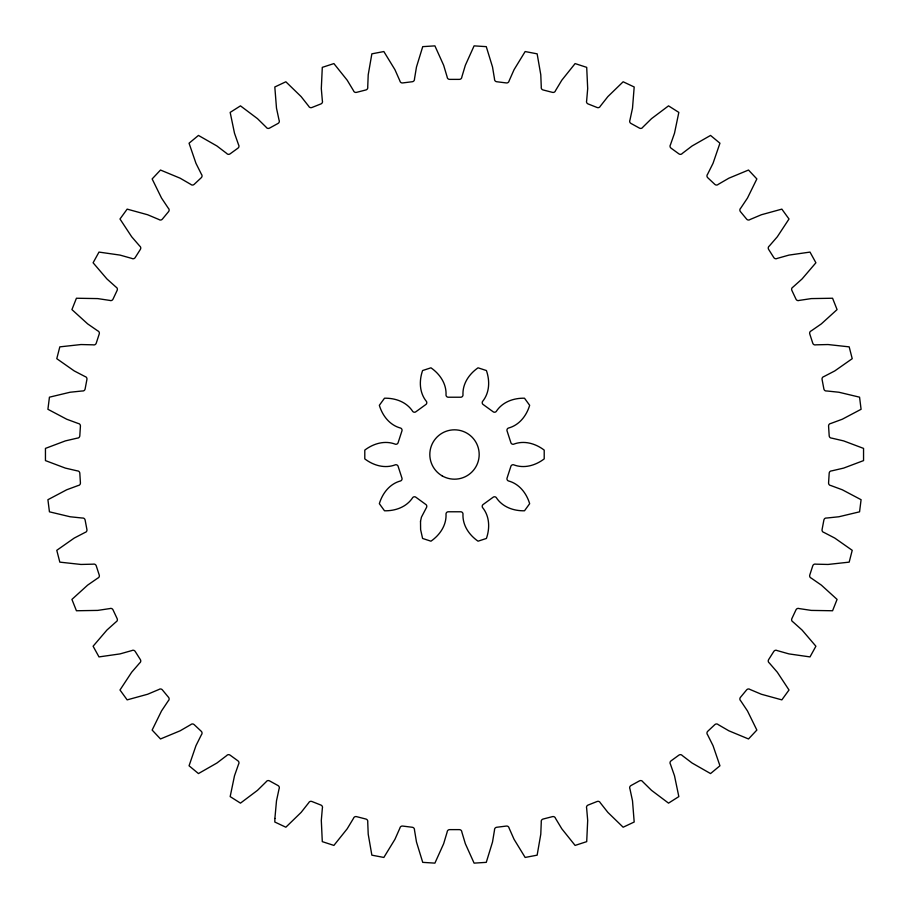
<?xml version="1.0" encoding="UTF-8"?>
<svg xmlns="http://www.w3.org/2000/svg" width="909" height="909" viewBox="0 0 909 909"><rect width="100%" height="100%" fill="white"/><g stroke="black" fill="none" stroke-linecap="round" stroke-linejoin="round"><path stroke-width="1.36" d="M274.893 818.452L274.813 822.02L285.858 827.213L301.118 812.407L308.674 802.829A2.466 2.466 0 0 1 311.901 801.499L320.911 805.067A2.466 2.466 0 0 1 322.354 808.249L321.309 820.395L322.297 841.643L333.898 845.415L347.193 828.803L353.487 818.361A2.466 2.466 0 0 1 356.521 816.634L365.907 819.043A2.466 2.466 0 0 1 367.725 822.02L368.213 834.201L371.861 855.164L383.848 857.448L394.949 839.302L399.88 828.156A2.466 2.466 0 0 1 402.676 826.065L412.288 827.27A2.466 2.466 0 0 1 414.481 829.997L416.481 842.018L422.73 862.357L434.9 863.13L443.649 843.734L447.148 832.053A2.466 2.466 0 0 1 449.66 829.622L459.34 829.622A2.466 2.466 0 0 1 461.852 832.053L465.351 843.734L474.1 863.13L486.27 862.357L492.519 842.018L494.519 829.997A2.466 2.466 0 0 1 496.712 827.27L506.324 826.065A2.466 2.466 0 0 1 509.12 828.156L514.051 839.302L525.152 857.448L537.139 855.164L540.787 834.201L541.275 822.02A2.466 2.466 0 0 1 543.093 819.043L552.479 816.634A2.466 2.466 0 0 1 555.513 818.361L561.807 828.803L575.102 845.415L586.703 841.643L587.691 820.395L586.646 808.249A2.466 2.466 0 0 1 588.089 805.067L597.099 801.499A2.466 2.466 0 0 1 600.326 802.829L607.882 812.407L623.142 827.213L634.187 822.02L632.505 800.818L629.948 788.898A2.466 2.466 0 0 1 630.971 785.558L639.459 780.888A2.466 2.466 0 0 1 642.833 781.808L651.526 790.353L668.524 803.136L678.83 796.602L674.501 775.775L670.467 764.276A2.466 2.466 0 0 1 671.069 760.833L678.909 755.14A2.466 2.466 0 0 1 682.375 755.629L692.067 763.015L710.543 773.57L719.939 765.787L713.031 745.664L707.588 734.756A2.466 2.466 0 0 1 707.759 731.268L714.826 724.643A2.466 2.466 0 0 1 718.315 724.689L728.859 730.802L748.505 738.96L756.856 730.063L747.493 710.974L740.721 700.828A2.466 2.466 0 0 1 740.449 697.351L746.63 689.886A2.466 2.466 0 0 1 750.095 689.499L761.333 694.237L781.842 699.873L789.012 689.999L777.32 672.228L769.344 663.013A2.466 2.466 0 0 1 768.639 659.593L773.82 651.412A2.466 2.466 0 0 1 777.218 650.594L788.955 653.901L810.01 656.912L815.896 646.219L802.068 630.051L792.989 621.915A2.466 2.466 0 0 1 791.864 618.609L795.989 609.837A2.466 2.466 0 0 1 799.25 608.598L811.305 610.405L832.576 610.757L837.075 599.406L821.327 585.101L811.305 578.169A2.466 2.466 0 0 1 809.771 575.022L812.76 565.818A2.466 2.466 0 0 1 815.85 564.171L828.031 564.455L849.176 562.137L852.222 550.32L834.803 538.094L823.986 532.469A2.466 2.466 0 0 1 822.077 529.549L823.884 520.028A2.466 2.466 0 0 1 826.747 518.028L838.871 516.766L859.562 511.824L861.084 499.711L842.279 489.769L830.849 485.542A2.466 2.466 0 0 1 828.576 482.884L829.19 473.214A2.466 2.466 0 0 1 831.769 470.862L843.643 468.101L863.55 460.602L863.55 448.398L843.643 440.899L831.769 438.138A2.466 2.466 0 0 1 829.19 435.786L828.576 426.116A2.466 2.466 0 0 1 830.849 423.458L842.279 419.231L861.084 409.289L859.562 397.176L838.871 392.233L826.747 390.972A2.466 2.466 0 0 1 823.884 388.972L822.077 379.451A2.466 2.466 0 0 1 823.986 376.531L834.803 370.906L852.222 358.68L849.176 346.863L828.031 344.545L815.85 344.829A2.466 2.466 0 0 1 812.76 343.182L809.771 333.978A2.466 2.466 0 0 1 811.305 330.831L821.327 323.899L837.075 309.594L832.576 298.243L811.305 298.595L799.25 300.402A2.466 2.466 0 0 1 795.989 299.163L791.864 290.391A2.466 2.466 0 0 1 792.989 287.085L802.068 278.949L815.896 262.781L810.01 252.088L788.955 255.099L777.218 258.406A2.466 2.466 0 0 1 773.82 257.588L768.639 249.407A2.466 2.466 0 0 1 769.344 245.987L777.32 236.772L789.012 219.001L781.842 209.127L761.333 214.763L750.095 219.501A2.466 2.466 0 0 1 746.63 219.114L740.449 211.649A2.466 2.466 0 0 1 740.721 208.172L747.493 198.026L756.856 178.937L748.505 170.04L728.859 178.198L718.315 184.311A2.466 2.466 0 0 1 714.826 184.357L707.759 177.732A2.466 2.466 0 0 1 707.588 174.244L713.031 163.336L719.939 143.213L710.543 135.43L692.067 145.985L682.375 153.371A2.466 2.466 0 0 1 678.909 153.86L671.069 148.167A2.466 2.466 0 0 1 670.467 144.724L674.501 133.225L678.83 112.398L668.524 105.864L651.526 118.647L642.833 127.192A2.466 2.466 0 0 1 639.459 128.112L630.971 123.442A2.466 2.466 0 0 1 629.948 120.102L632.505 108.182L634.187 86.98L623.142 81.787L607.882 96.593L600.326 106.171A2.466 2.466 0 0 1 597.099 107.501L588.089 103.933A2.466 2.466 0 0 1 586.646 100.751L587.691 88.605L586.703 67.357L575.102 63.585L561.807 80.197L555.513 90.639A2.466 2.466 0 0 1 552.479 92.366L543.093 89.957A2.466 2.466 0 0 1 541.275 86.98L540.787 74.799L537.139 53.836L525.152 51.552L514.051 69.698L509.12 80.844A2.466 2.466 0 0 1 506.324 82.935L496.712 81.73A2.466 2.466 0 0 1 494.519 79.003L492.519 66.982L486.27 46.643L474.1 45.87L465.351 65.266L461.852 76.947A2.466 2.466 0 0 1 459.34 79.378L449.66 79.378A2.466 2.466 0 0 1 447.148 76.947L443.649 65.266L434.9 45.87L422.73 46.643L416.481 66.982L414.481 79.003A2.466 2.466 0 0 1 412.288 81.73L402.676 82.935A2.466 2.466 0 0 1 399.88 80.844L394.949 69.698L383.848 51.552L371.861 53.836L368.213 74.799L367.725 86.98A2.466 2.466 0 0 1 365.907 89.957L356.521 92.366A2.466 2.466 0 0 1 353.487 90.639L347.193 80.197L333.898 63.585L322.297 67.357L321.309 88.605L322.354 100.751A2.466 2.466 0 0 1 320.911 103.933L311.901 107.501A2.466 2.466 0 0 1 308.674 106.171L301.118 96.593L285.858 81.787L274.813 86.98L276.495 108.182L279.052 120.102A2.466 2.466 0 0 1 278.029 123.442L269.541 128.112A2.466 2.466 0 0 1 266.167 127.192L257.474 118.647L240.476 105.864L230.17 112.398L234.499 133.225L238.533 144.724A2.466 2.466 0 0 1 237.931 148.167L230.091 153.86A2.466 2.466 0 0 1 226.625 153.371L216.933 145.985L198.457 135.43L189.061 143.213L195.969 163.336L201.412 174.244A2.466 2.466 0 0 1 201.241 177.732L194.174 184.357A2.466 2.466 0 0 1 190.685 184.311L180.141 178.198L160.495 170.04L152.144 178.937L161.507 198.026L168.279 208.172A2.466 2.466 0 0 1 168.551 211.649L162.37 219.114A2.466 2.466 0 0 1 158.905 219.501L147.667 214.763L127.158 209.127L119.988 219.001L131.68 236.772L139.656 245.987A2.466 2.466 0 0 1 140.361 249.407L135.18 257.588A2.466 2.466 0 0 1 131.782 258.406L120.045 255.099L98.99 252.088L93.104 262.781L106.932 278.949L116.011 287.085A2.466 2.466 0 0 1 117.136 290.391L113.011 299.163A2.466 2.466 0 0 1 109.75 300.402L97.695 298.595L76.424 298.243L71.925 309.594L87.673 323.899L97.695 330.831A2.466 2.466 0 0 1 99.229 333.978L96.24 343.182A2.466 2.466 0 0 1 93.15 344.829L80.969 344.545L59.824 346.863L56.778 358.68L74.197 370.906L85.014 376.531A2.466 2.466 0 0 1 86.923 379.451L85.116 388.972A2.466 2.466 0 0 1 82.253 390.972L70.129 392.233L49.438 397.176L47.916 409.289L66.721 419.231L78.151 423.458A2.466 2.466 0 0 1 80.424 426.116L79.81 435.786A2.466 2.466 0 0 1 77.231 438.138L65.357 440.899L45.45 448.398L45.45 460.602L65.357 468.101L77.231 470.862A2.466 2.466 0 0 1 79.81 473.214L80.424 482.884A2.466 2.466 0 0 1 78.151 485.542L66.721 489.769L47.916 499.711L49.438 511.824L70.129 516.766L82.253 518.028A2.466 2.466 0 0 1 85.116 520.028L86.923 529.549A2.466 2.466 0 0 1 85.014 532.469L74.197 538.094L56.778 550.32L59.824 562.137L80.969 564.455L93.15 564.171A2.466 2.466 0 0 1 96.24 565.818L99.229 575.022A2.466 2.466 0 0 1 97.695 578.169L87.673 585.101L71.925 599.406L76.424 610.757L97.695 610.405L109.75 608.598A2.466 2.466 0 0 1 113.011 609.837L117.136 618.609A2.466 2.466 0 0 1 116.011 621.915L106.932 630.051L93.104 646.219L98.99 656.912L120.045 653.901L131.782 650.594A2.466 2.466 0 0 1 135.18 651.412L140.361 659.593A2.466 2.466 0 0 1 139.656 663.013L131.68 672.228L119.988 689.999L127.158 699.873L147.667 694.237L158.905 689.499A2.466 2.466 0 0 1 162.37 689.886L168.551 697.351A2.466 2.466 0 0 1 168.279 700.828L161.507 710.974L152.144 730.063L160.495 738.96L180.141 730.802L190.685 724.689A2.466 2.466 0 0 1 194.174 724.643L201.241 731.268A2.466 2.466 0 0 1 201.412 734.756L195.969 745.664L189.061 765.787L198.457 773.57L216.933 763.015L226.625 755.629A2.466 2.466 0 0 1 230.091 755.14L237.931 760.833A2.466 2.466 0 0 1 238.533 764.276L234.499 775.775L230.17 796.602L240.476 803.136L257.474 790.353L266.167 781.808A2.466 2.466 0 0 1 269.541 780.888L278.029 785.558A2.466 2.466 0 0 1 279.052 788.898L276.495 800.818L274.893 818.452M420.515 521.255L420.617 529.64L422.594 538.458L430.957 541.185C439.933 534.924 446.66 525.163 446.012 513.778A2.352 2.352 0 0 1 448.671 511.778L460.329 511.778A2.352 2.352 0 0 1 462.988 513.778C462.34 525.163 469.067 534.924 478.043 541.185L486.406 538.458C489.985 528.129 489.701 516.278 482.474 507.438A2.352 2.352 0 0 1 483.452 504.268L492.883 497.416A2.352 2.352 0 0 1 496.2 497.473C502.382 507.063 513.562 511.006 524.493 510.79L529.663 503.677C526.493 493.212 519.289 483.793 508.256 480.884A2.352 2.352 0 0 1 507.177 477.736L510.778 466.658A2.352 2.352 0 0 1 513.494 464.749C524.129 468.885 535.492 465.499 544.207 458.897L544.207 450.103C535.492 443.501 524.129 440.115 513.494 444.251A2.352 2.352 0 0 1 510.778 442.342L507.177 431.264A2.352 2.352 0 0 1 508.256 428.116C519.289 425.207 526.493 415.788 529.663 405.323L524.493 398.21C513.562 397.994 502.382 401.937 496.2 411.527A2.352 2.352 0 0 1 492.883 411.584L483.452 404.732A2.352 2.352 0 0 1 482.474 401.562C489.701 392.722 489.985 380.871 486.406 370.542L478.043 367.815C469.067 374.076 462.34 383.837 462.988 395.222A2.352 2.352 0 0 1 460.329 397.222L448.671 397.222A2.352 2.352 0 0 1 446.012 395.222C446.66 383.837 439.933 374.076 430.957 367.815L422.594 370.542C419.015 380.871 419.299 392.722 426.526 401.562A2.352 2.352 0 0 1 425.548 404.732L416.117 411.584A2.352 2.352 0 0 1 412.8 411.527C406.618 401.937 395.438 397.994 384.507 398.21L379.337 405.323C382.507 415.788 389.711 425.207 400.744 428.116A2.352 2.352 0 0 1 401.823 431.264L398.222 442.342A2.352 2.352 0 0 1 395.506 444.251C384.871 440.115 373.508 443.501 364.793 450.103L364.793 458.897C373.508 465.499 384.871 468.885 395.506 464.749A2.352 2.352 0 0 1 398.222 466.658L401.823 477.736A2.352 2.352 0 0 1 400.744 480.884C389.711 483.793 382.507 493.212 379.337 503.677L384.507 510.79C395.438 511.006 406.618 507.063 412.8 497.473A2.352 2.352 0 0 1 416.117 497.416L425.548 504.268A2.352 2.352 0 0 1 426.526 507.438L421.435 517.164L420.515 521.255M442.16 475.873A24.679 24.679 0 0 0 479.179 454.5A24.679 24.679 0 0 0 442.16 433.127A24.679 24.679 0 0 0 442.16 475.873"/></g></svg>
